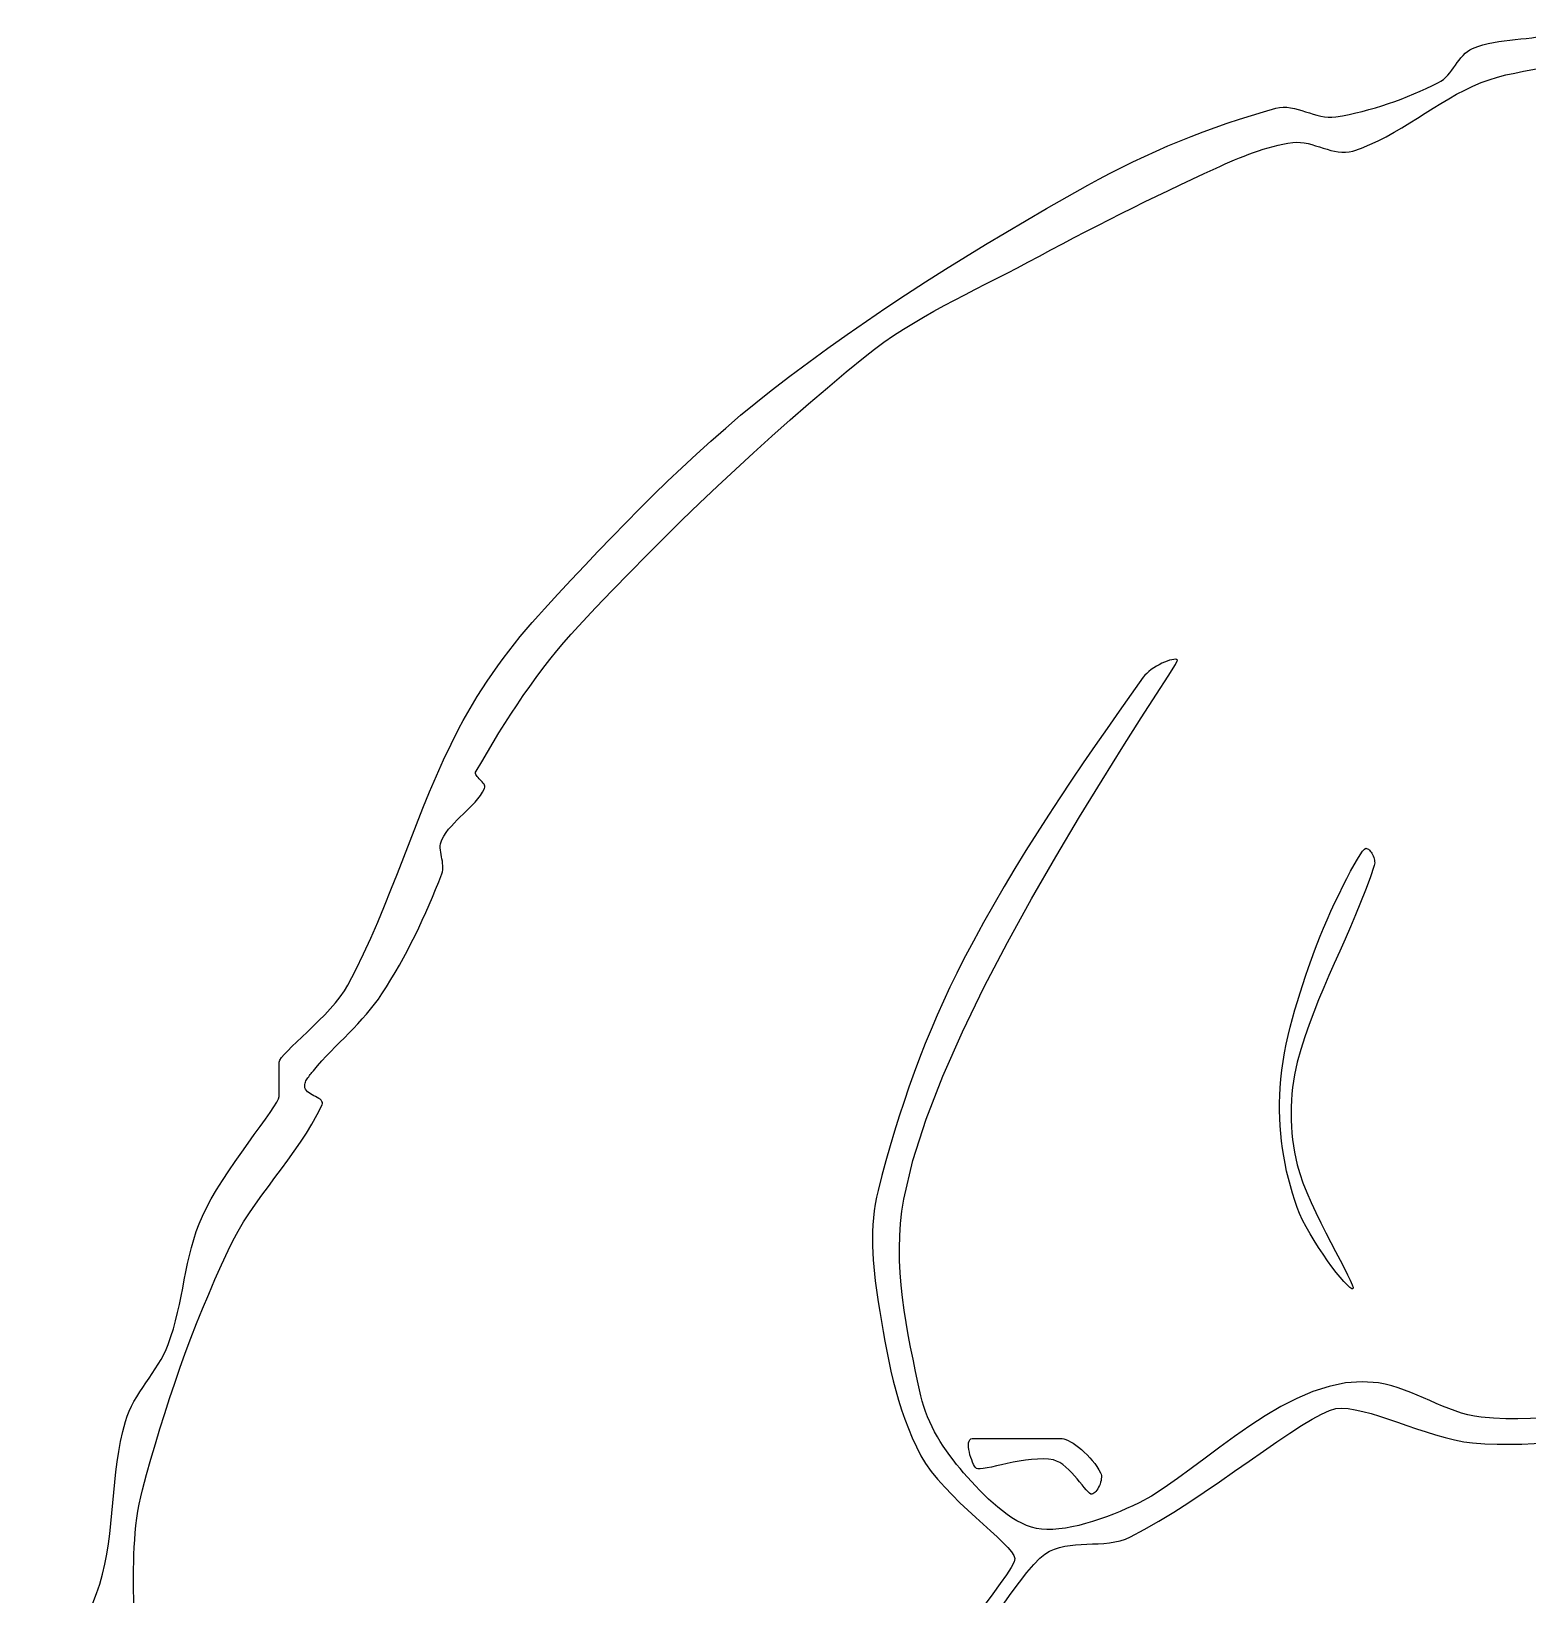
# Model space of a CAD drawing. Extents: x 4 to 678, y 18 to 648.
# Drawn here: x 28 to 202.9, y 348.2 to 531 of the extents above; entities that cross this region are included whole.
import ezdxf

# ---------------------------------------------------------------- set-up
doc = ezdxf.new("R2010")
doc.units = 0
doc.layers.add('Poly', color=3, linetype='CONTINUOUS')

msp = doc.modelspace()

# ---------------------------------------------------------------- linework, layer by layer
at = {"layer": 'Poly'}
for points in [[(196.5, 529), (197.09, 529.23), (197.7, 529.42), (198.31, 529.58), (198.94, 529.7), (199.57, 529.81), (200.2, 529.89), (200.84, 529.97), (201.49, 530.03), (202.13, 530.1), (202.77, 530.17), (203.41, 530.25), (204.04, 530.35), (204.67, 530.47), (205.29, 530.61), (205.9, 530.79), (206.5, 531)], [(192.5, 525), (192.8, 525.18), (193.09, 525.38), (193.35, 525.62), (193.59, 525.88), (193.83, 526.15), (194.05, 526.44), (194.27, 526.74), (194.48, 527.04), (194.7, 527.34), (194.92, 527.63), (195.14, 527.91), (195.38, 528.18), (195.63, 528.43), (195.9, 528.65), (196.19, 528.84), (196.5, 529)], [(197.5, 525), (198.43, 525.34), (199.39, 525.63), (200.39, 525.89), (201.42, 526.12), (202.46, 526.33), (203.52, 526.53), (204.56, 526.71), (205.6, 526.89), (206.62, 527.08), (207.62, 527.27), (208.57, 527.48), (209.48, 527.71), (210.34, 527.97), (211.14, 528.27), (211.86, 528.61), (212.5, 529)], [(180.5, 521), (181.28, 521.13), (182.06, 521.28), (182.83, 521.45), (183.6, 521.64), (184.37, 521.84), (185.13, 522.06), (185.89, 522.29), (186.65, 522.54), (187.4, 522.8), (188.14, 523.08), (188.88, 523.37), (189.62, 523.67), (190.35, 523.99), (191.07, 524.31), (191.79, 524.65), (192.5, 525)], [(182.5, 517), (183.5, 517.35), (184.48, 517.75), (185.44, 518.2), (186.38, 518.68), (187.31, 519.19), (188.23, 519.73), (189.14, 520.29), (190.05, 520.86), (190.96, 521.43), (191.87, 522), (192.78, 522.56), (193.7, 523.1), (194.62, 523.63), (195.57, 524.12), (196.52, 524.58), (197.5, 525)], [(151.5, 513), (152.8, 513.72), (154.12, 514.41), (155.44, 515.09), (156.78, 515.74), (158.13, 516.38), (159.49, 516.99), (160.85, 517.59), (162.23, 518.16), (163.61, 518.71), (165.01, 519.25), (166.41, 519.76), (167.81, 520.25), (169.23, 520.72), (170.65, 521.17), (172.07, 521.59), (173.5, 522)], [(173.5, 522), (173.93, 522.09), (174.36, 522.12), (174.79, 522.11), (175.22, 522.06), (175.66, 521.97), (176.1, 521.86), (176.54, 521.73), (176.98, 521.6), (177.42, 521.46), (177.86, 521.32), (178.3, 521.2), (178.74, 521.09), (179.18, 521.01), (179.62, 520.96), (180.06, 520.96), (180.5, 521)], [(166.5, 515), (167.04, 515.24), (167.59, 515.49), (168.13, 515.73), (168.68, 515.96), (169.23, 516.19), (169.79, 516.42), (170.34, 516.63), (170.9, 516.84), (171.47, 517.04), (172.03, 517.22), (172.6, 517.39), (173.18, 517.55), (173.75, 517.69), (174.33, 517.81), (174.91, 517.92), (175.5, 518)], [(175.5, 518), (175.94, 518.03), (176.38, 518.01), (176.82, 517.96), (177.26, 517.87), (177.71, 517.75), (178.15, 517.62), (178.59, 517.48), (179.03, 517.34), (179.48, 517.2), (179.91, 517.08), (180.35, 516.97), (180.79, 516.9), (181.22, 516.85), (181.65, 516.85), (182.08, 516.9), (182.5, 517)], [(144.5, 504), (145.86, 504.73), (147.21, 505.45), (148.57, 506.17), (149.93, 506.88), (151.3, 507.59), (152.67, 508.29), (154.03, 508.99), (155.41, 509.69), (156.78, 510.38), (158.16, 511.06), (159.54, 511.73), (160.93, 512.4), (162.31, 513.06), (163.71, 513.72), (165.1, 514.36), (166.5, 515)], [(114.5, 489), (116.69, 490.68), (118.89, 492.33), (121.12, 493.96), (123.37, 495.55), (125.63, 497.13), (127.92, 498.67), (130.22, 500.2), (132.54, 501.7), (134.87, 503.18), (137.21, 504.64), (139.57, 506.07), (141.94, 507.49), (144.31, 508.89), (146.7, 510.28), (149.1, 511.65), (151.5, 513)], [(125.5, 493), (126.58, 493.84), (127.68, 494.65), (128.81, 495.43), (129.96, 496.17), (131.13, 496.89), (132.31, 497.59), (133.51, 498.27), (134.71, 498.93), (135.93, 499.58), (137.15, 500.21), (138.38, 500.84), (139.61, 501.47), (140.84, 502.09), (142.07, 502.72), (143.29, 503.36), (144.5, 504)], [(92, 461.5), (93.97, 463.59), (95.96, 465.67), (97.96, 467.73), (99.98, 469.78), (102.02, 471.82), (104.07, 473.84), (106.13, 475.84), (108.22, 477.83), (110.31, 479.79), (112.43, 481.74), (114.56, 483.67), (116.71, 485.58), (118.88, 487.47), (121.07, 489.34), (123.28, 491.18), (125.5, 493)], [(88, 463.5), (89.56, 465.19), (91.13, 466.87), (92.71, 468.55), (94.29, 470.22), (95.89, 471.89), (97.49, 473.54), (99.11, 475.18), (100.74, 476.8), (102.39, 478.41), (104.06, 479.99), (105.75, 481.56), (107.45, 483.1), (109.18, 484.62), (110.93, 486.11), (112.7, 487.57), (114.5, 489)], [(78, 449.5), (78.51, 450.45), (79.03, 451.39), (79.58, 452.32), (80.14, 453.24), (80.71, 454.15), (81.31, 455.05), (81.91, 455.94), (82.54, 456.83), (83.17, 457.7), (83.83, 458.56), (84.49, 459.41), (85.17, 460.25), (85.86, 461.08), (86.56, 461.9), (87.28, 462.7), (88, 463.5)], [(80, 444.5), (80.66, 445.62), (81.32, 446.75), (81.99, 447.86), (82.67, 448.98), (83.37, 450.08), (84.07, 451.18), (84.79, 452.27), (85.52, 453.35), (86.27, 454.42), (87.03, 455.48), (87.81, 456.52), (88.61, 457.55), (89.43, 458.57), (90.26, 459.56), (91.12, 460.54), (92, 461.5)], [(130, 394.5), (131.07, 399.02), (132.62, 403.84), (134.58, 408.88), (136.86, 414.05), (139.4, 419.29), (142.11, 424.5), (144.92, 429.6), (147.76, 434.52), (150.53, 439.18), (153.18, 443.48), (155.62, 447.36), (157.77, 450.73), (159.56, 453.51), (160.91, 455.62), (161.75, 456.98), (162, 457.5)], [(162, 457.5), (161.9, 457.56), (161.75, 457.59), (161.56, 457.58), (161.33, 457.54), (161.07, 457.47), (160.79, 457.38), (160.49, 457.26), (160.18, 457.12), (159.86, 456.96), (159.54, 456.78), (159.23, 456.59), (158.93, 456.39), (158.66, 456.17), (158.4, 455.95), (158.18, 455.73), (158, 455.5)], [(158, 455.5), (156.58, 453.51), (155.17, 451.51), (153.76, 449.51), (152.36, 447.5), (150.98, 445.48), (149.6, 443.45), (148.24, 441.41), (146.9, 439.37), (145.58, 437.31), (144.28, 435.23), (143, 433.15), (141.74, 431.05), (140.51, 428.94), (139.31, 426.81), (138.14, 424.66), (137, 422.5)], [(65, 419.5), (65.94, 421.31), (66.84, 423.15), (67.69, 425), (68.5, 426.88), (69.29, 428.76), (70.05, 430.66), (70.8, 432.57), (71.54, 434.48), (72.28, 436.39), (73.03, 438.29), (73.79, 440.19), (74.57, 442.09), (75.37, 443.97), (76.2, 445.83), (77.08, 447.68), (78, 449.5)], [(81, 442.5), (81.04, 442.63), (81.04, 442.75), (81, 442.88), (80.93, 443), (80.84, 443.13), (80.73, 443.26), (80.61, 443.38), (80.48, 443.51), (80.36, 443.63), (80.24, 443.76), (80.13, 443.88), (80.05, 444.01), (79.98, 444.13), (79.95, 444.26), (79.95, 444.38), (80, 444.5)], [(76, 436.5), (76.24, 436.93), (76.5, 437.33), (76.79, 437.72), (77.11, 438.09), (77.44, 438.45), (77.79, 438.81), (78.14, 439.16), (78.5, 439.5), (78.86, 439.84), (79.21, 440.19), (79.56, 440.55), (79.89, 440.91), (80.21, 441.28), (80.5, 441.67), (80.76, 442.07), (81, 442.5)], [(76, 432.5), (76.07, 432.74), (76.11, 432.98), (76.13, 433.23), (76.12, 433.48), (76.09, 433.74), (76.06, 434), (76.01, 434.26), (75.96, 434.52), (75.91, 434.78), (75.87, 435.04), (75.83, 435.29), (75.82, 435.55), (75.82, 435.79), (75.85, 436.04), (75.91, 436.27), (76, 436.5)], [(178, 423.5), (178.31, 424.33), (178.67, 425.22), (179.06, 426.17), (179.49, 427.15), (179.94, 428.15), (180.4, 429.15), (180.88, 430.13), (181.34, 431.08), (181.8, 431.98), (182.24, 432.81), (182.65, 433.57), (183.03, 434.22), (183.36, 434.75), (183.64, 435.16), (183.85, 435.41), (184, 435.5)], [(184, 435.5), (184.11, 435.49), (184.22, 435.44), (184.33, 435.38), (184.44, 435.29), (184.54, 435.18), (184.63, 435.05), (184.72, 434.92), (184.81, 434.77), (184.88, 434.61), (184.94, 434.44), (184.99, 434.28), (185.02, 434.11), (185.04, 433.95), (185.05, 433.79), (185.03, 433.64), (185, 433.5)], [(185, 433.5), (184.51, 432.04), (183.98, 430.59), (183.41, 429.15), (182.82, 427.72), (182.21, 426.3), (181.59, 424.88), (180.96, 423.46), (180.33, 422.05), (179.7, 420.63), (179.09, 419.21), (178.49, 417.79), (177.92, 416.35), (177.38, 414.91), (176.87, 413.46), (176.41, 411.99), (176, 410.5)], [(69, 418.5), (69.53, 419.32), (70.04, 420.16), (70.54, 421), (71.03, 421.85), (71.51, 422.7), (71.97, 423.57), (72.42, 424.44), (72.86, 425.32), (73.29, 426.2), (73.71, 427.09), (74.11, 427.98), (74.51, 428.88), (74.9, 429.78), (75.27, 430.68), (75.64, 431.59), (76, 432.5)], [(137, 422.5), (136.19, 420.89), (135.4, 419.27), (134.64, 417.64), (133.91, 415.99), (133.2, 414.33), (132.51, 412.67), (131.85, 410.98), (131.22, 409.29), (130.61, 407.59), (130.03, 405.89), (129.46, 404.17), (128.92, 402.45), (128.41, 400.72), (127.92, 398.98), (127.45, 397.24), (127, 395.5)], [(174, 407.5), (174.08, 408.53), (174.2, 409.55), (174.35, 410.57), (174.52, 411.59), (174.72, 412.6), (174.94, 413.61), (175.18, 414.61), (175.44, 415.62), (175.72, 416.61), (176.02, 417.61), (176.33, 418.6), (176.65, 419.59), (176.98, 420.57), (177.31, 421.55), (177.65, 422.53), (178, 423.5)], [(57, 410.5), (57.07, 410.73), (57.27, 411.03), (57.58, 411.4), (57.98, 411.83), (58.47, 412.32), (59.03, 412.86), (59.64, 413.43), (60.29, 414.05), (60.96, 414.69), (61.63, 415.36), (62.3, 416.05), (62.95, 416.74), (63.56, 417.44), (64.11, 418.14), (64.6, 418.83), (65, 419.5)], [(61, 409.5), (61.48, 410.08), (61.98, 410.64), (62.49, 411.2), (63.01, 411.74), (63.54, 412.29), (64.07, 412.83), (64.6, 413.36), (65.13, 413.9), (65.66, 414.45), (66.18, 414.99), (66.68, 415.55), (67.18, 416.11), (67.67, 416.69), (68.13, 417.28), (68.58, 417.88), (69, 418.5)], [(57, 406.5), (57, 406.54), (57, 406.67), (57, 406.87), (57, 407.12), (57, 407.43), (57, 407.77), (57, 408.13), (57, 408.5), (57, 408.87), (57, 409.23), (57, 409.57), (57, 409.88), (57, 410.13), (57, 410.33), (57, 410.46), (57, 410.5)], [(60, 407.5), (59.98, 407.64), (59.97, 407.77), (59.98, 407.9), (60.01, 408.04), (60.06, 408.17), (60.11, 408.3), (60.18, 408.43), (60.26, 408.55), (60.34, 408.68), (60.43, 408.8), (60.52, 408.93), (60.62, 409.05), (60.72, 409.16), (60.81, 409.28), (60.91, 409.39), (61, 409.5)], [(176, 410.5), (175.83, 409.77), (175.67, 409.03), (175.55, 408.29), (175.45, 407.54), (175.37, 406.78), (175.31, 406.03), (175.28, 405.27), (175.27, 404.5), (175.28, 403.74), (175.32, 402.98), (175.38, 402.22), (175.46, 401.47), (175.56, 400.72), (175.69, 399.97), (175.83, 399.23), (176, 398.5)], [(48, 392.5), (48.48, 393.48), (49.04, 394.51), (49.67, 395.59), (50.36, 396.68), (51.09, 397.79), (51.84, 398.89), (52.6, 399.97), (53.35, 401.02), (54.07, 402.03), (54.75, 402.97), (55.37, 403.83), (55.91, 404.6), (56.36, 405.27), (56.71, 405.82), (56.92, 406.23), (57, 406.5)], [(62, 405.5), (62.05, 405.65), (62.04, 405.79), (61.98, 405.92), (61.89, 406.04), (61.76, 406.16), (61.6, 406.27), (61.43, 406.37), (61.24, 406.48), (61.04, 406.58), (60.84, 406.69), (60.65, 406.8), (60.47, 406.92), (60.3, 407.05), (60.17, 407.19), (60.06, 407.34), (60, 407.5)], [(176, 393.5), (175.71, 394.34), (175.44, 395.18), (175.19, 396.04), (174.97, 396.9), (174.76, 397.76), (174.58, 398.64), (174.42, 399.52), (174.28, 400.4), (174.17, 401.28), (174.07, 402.17), (174, 403.06), (173.95, 403.95), (173.93, 404.84), (173.93, 405.73), (173.95, 406.62), (174, 407.5)], [(51, 388.5), (51.56, 389.63), (52.17, 390.74), (52.83, 391.82), (53.52, 392.88), (54.23, 393.92), (54.97, 394.96), (55.73, 395.98), (56.49, 397.01), (57.25, 398.03), (58, 399.05), (58.74, 400.09), (59.46, 401.13), (60.16, 402.19), (60.81, 403.27), (61.43, 404.37), (62, 405.5)], [(176, 398.5), (176.29, 397.49), (176.66, 396.41), (177.11, 395.28), (177.62, 394.1), (178.17, 392.92), (178.75, 391.73), (179.33, 390.56), (179.92, 389.43), (180.48, 388.36), (181, 387.36), (181.47, 386.45), (181.88, 385.66), (182.2, 385), (182.42, 384.49), (182.53, 384.15), (182.5, 384)], [(127, 395.5), (126.82, 394.71), (126.67, 393.91), (126.55, 393.11), (126.46, 392.3), (126.4, 391.48), (126.36, 390.67), (126.34, 389.85), (126.35, 389.03), (126.37, 388.21), (126.42, 387.38), (126.48, 386.56), (126.56, 385.74), (126.65, 384.93), (126.76, 384.11), (126.87, 383.3), (127, 382.5)], [(132, 371.5), (131.69, 372.91), (131.38, 374.34), (131.08, 375.77), (130.8, 377.2), (130.53, 378.64), (130.28, 380.09), (130.05, 381.53), (129.86, 382.98), (129.7, 384.43), (129.58, 385.88), (129.51, 387.33), (129.49, 388.77), (129.52, 390.21), (129.62, 391.65), (129.77, 393.08), (130, 394.5)], [(182.5, 384), (182.36, 384.02), (182.13, 384.18), (181.82, 384.46), (181.45, 384.86), (181.03, 385.35), (180.56, 385.93), (180.06, 386.58), (179.55, 387.29), (179.02, 388.04), (178.49, 388.83), (177.98, 389.64), (177.49, 390.45), (177.04, 391.26), (176.63, 392.04), (176.28, 392.8), (176, 393.5)], [(44, 377.5), (44.32, 378.42), (44.61, 379.34), (44.86, 380.28), (45.09, 381.22), (45.31, 382.17), (45.51, 383.13), (45.7, 384.09), (45.89, 385.05), (46.08, 386), (46.28, 386.96), (46.5, 387.9), (46.74, 388.85), (47, 389.78), (47.29, 390.7), (47.63, 391.61), (48, 392.5)], [(41, 360.5), (41.48, 362.29), (41.99, 364.09), (42.51, 365.87), (43.04, 367.65), (43.6, 369.43), (44.17, 371.2), (44.77, 372.97), (45.38, 374.72), (46.01, 376.48), (46.66, 378.22), (47.33, 379.96), (48.03, 381.68), (48.74, 383.4), (49.47, 385.11), (50.22, 386.81), (51, 388.5)], [(127, 382.5), (127.19, 381.35), (127.38, 380.19), (127.58, 379.03), (127.79, 377.87), (128.01, 376.71), (128.25, 375.55), (128.5, 374.4), (128.77, 373.26), (129.07, 372.12), (129.39, 370.99), (129.74, 369.87), (130.12, 368.77), (130.54, 367.67), (130.98, 366.6), (131.47, 365.54), (132, 364.5)], [(39, 368.5), (39.2, 369.11), (39.44, 369.7), (39.71, 370.28), (40.01, 370.85), (40.33, 371.4), (40.68, 371.95), (41.04, 372.49), (41.4, 373.03), (41.77, 373.57), (42.14, 374.11), (42.5, 374.65), (42.84, 375.2), (43.17, 375.76), (43.48, 376.33), (43.76, 376.91), (44, 377.5)], [(185.5, 373), (183.57, 373.14), (181.64, 373), (179.73, 372.6), (177.83, 371.99), (175.94, 371.19), (174.08, 370.24), (172.25, 369.16), (170.44, 367.99), (168.67, 366.75), (166.93, 365.49), (165.24, 364.22), (163.59, 362.99), (161.98, 361.82), (160.43, 360.74), (158.94, 359.79), (157.5, 359)], [(197.5, 369), (196.72, 369.12), (195.95, 369.28), (195.19, 369.49), (194.44, 369.74), (193.7, 370.01), (192.96, 370.31), (192.23, 370.62), (191.49, 370.94), (190.76, 371.27), (190.02, 371.59), (189.29, 371.89), (188.55, 372.18), (187.8, 372.44), (187.04, 372.67), (186.28, 372.86), (185.5, 373)], [(137, 362.5), (136.58, 362.99), (136.17, 363.49), (135.76, 364), (135.37, 364.53), (134.99, 365.06), (134.62, 365.6), (134.27, 366.15), (133.93, 366.71), (133.61, 367.28), (133.31, 367.86), (133.03, 368.45), (132.77, 369.04), (132.54, 369.65), (132.33, 370.26), (132.15, 370.87), (132, 371.5)], [(156.5, 355), (158.12, 355.86), (159.81, 356.83), (161.56, 357.9), (163.33, 359.05), (165.12, 360.24), (166.9, 361.46), (168.66, 362.68), (170.38, 363.88), (172.04, 365.04), (173.63, 366.13), (175.12, 367.13), (176.49, 368.02), (177.74, 368.78), (178.83, 369.37), (179.76, 369.79), (180.5, 370)], [(180.5, 370), (181.18, 370.05), (181.94, 370.01), (182.78, 369.88), (183.67, 369.68), (184.62, 369.42), (185.62, 369.12), (186.66, 368.78), (187.73, 368.41), (188.82, 368.03), (189.94, 367.65), (191.05, 367.29), (192.17, 366.94), (193.29, 366.62), (194.38, 366.36), (195.46, 366.14), (196.5, 366)], [(220.5, 369), (219.08, 369.22), (217.66, 369.36), (216.23, 369.44), (214.8, 369.46), (213.36, 369.44), (211.92, 369.38), (210.47, 369.29), (209.03, 369.19), (207.58, 369.08), (206.14, 368.98), (204.69, 368.89), (203.25, 368.83), (201.8, 368.8), (200.37, 368.81), (198.93, 368.87), (197.5, 369)], [(36, 349.5), (36.32, 350.66), (36.59, 351.82), (36.82, 353), (37.01, 354.19), (37.17, 355.38), (37.31, 356.58), (37.43, 357.78), (37.54, 358.99), (37.65, 360.19), (37.77, 361.4), (37.9, 362.6), (38.05, 363.79), (38.23, 364.98), (38.44, 366.17), (38.7, 367.34), (39, 368.5)], [(138.5, 363), (138.39, 363.11), (138.28, 363.27), (138.16, 363.48), (138.05, 363.73), (137.94, 364), (137.83, 364.3), (137.74, 364.6), (137.67, 364.91), (137.61, 365.22), (137.57, 365.51), (137.56, 365.78), (137.58, 366.01), (137.63, 366.21), (137.71, 366.37), (137.83, 366.47), (138, 366.5)], [(138, 366.5), (138.12, 366.5), (138.45, 366.5), (138.97, 366.5), (139.64, 366.5), (140.44, 366.5), (141.32, 366.5), (142.27, 366.5), (143.25, 366.5), (144.23, 366.5), (145.18, 366.5), (146.06, 366.5), (146.86, 366.5), (147.53, 366.5), (148.05, 366.5), (148.38, 366.5), (148.5, 366.5)], [(148.5, 366.5), (148.7, 366.48), (148.94, 366.41), (149.21, 366.29), (149.49, 366.14), (149.8, 365.95), (150.11, 365.73), (150.44, 365.49), (150.77, 365.21), (151.1, 364.91), (151.42, 364.6), (151.74, 364.27), (152.04, 363.93), (152.32, 363.57), (152.58, 363.22), (152.8, 362.86), (153, 362.5)], [(196.5, 366), (197.93, 365.89), (199.37, 365.83), (200.81, 365.83), (202.25, 365.86), (203.7, 365.93), (205.14, 366.02), (206.59, 366.12), (208.03, 366.22), (209.48, 366.32), (210.92, 366.4), (212.36, 366.45), (213.8, 366.47), (215.23, 366.45), (216.66, 366.36), (218.08, 366.22), (219.5, 366)], [(132, 364.5), (132.54, 363.59), (133.2, 362.67), (133.95, 361.75), (134.78, 360.82), (135.66, 359.91), (136.57, 359.01), (137.49, 358.14), (138.41, 357.29), (139.29, 356.48), (140.13, 355.72), (140.9, 355.01), (141.58, 354.36), (142.15, 353.78), (142.59, 353.27), (142.88, 352.84), (143, 352.5)], [(147.5, 364), (146.92, 364.09), (146.29, 364.13), (145.62, 364.11), (144.93, 364.06), (144.22, 363.97), (143.5, 363.86), (142.8, 363.73), (142.1, 363.58), (141.44, 363.44), (140.82, 363.3), (140.24, 363.17), (139.73, 363.07), (139.29, 362.99), (138.93, 362.95), (138.66, 362.95), (138.5, 363)], [(152, 360), (151.88, 360.02), (151.72, 360.12), (151.54, 360.28), (151.33, 360.51), (151.1, 360.78), (150.84, 361.09), (150.56, 361.43), (150.27, 361.79), (149.96, 362.15), (149.63, 362.51), (149.3, 362.85), (148.95, 363.17), (148.59, 363.46), (148.23, 363.7), (147.87, 363.88), (147.5, 364)], [(145.5, 356), (144.93, 356.15), (144.36, 356.35), (143.79, 356.6), (143.22, 356.9), (142.65, 357.24), (142.09, 357.62), (141.54, 358.04), (140.99, 358.48), (140.45, 358.94), (139.92, 359.43), (139.4, 359.93), (138.89, 360.44), (138.39, 360.96), (137.91, 361.47), (137.45, 361.99), (137, 362.5)], [(153, 362.5), (153.06, 362.34), (153.1, 362.17), (153.11, 361.98), (153.09, 361.79), (153.06, 361.59), (153.01, 361.39), (152.94, 361.19), (152.87, 361), (152.77, 360.81), (152.67, 360.64), (152.57, 360.48), (152.45, 360.33), (152.34, 360.21), (152.22, 360.11), (152.11, 360.04), (152, 360)], [(40, 347), (39.99, 347.85), (39.97, 348.7), (39.96, 349.55), (39.96, 350.4), (39.96, 351.25), (39.98, 352.1), (40, 352.95), (40.04, 353.8), (40.09, 354.65), (40.16, 355.5), (40.24, 356.34), (40.35, 357.18), (40.47, 358.02), (40.62, 358.85), (40.8, 359.68), (41, 360.5)], [(157.5, 359), (156.79, 358.66), (156.05, 358.32), (155.28, 357.98), (154.5, 357.66), (153.7, 357.36), (152.88, 357.07), (152.07, 356.81), (151.26, 356.57), (150.45, 356.36), (149.66, 356.19), (148.89, 356.05), (148.14, 355.94), (147.42, 355.89), (146.74, 355.87), (146.1, 355.91), (145.5, 356)], [(146.5, 353), (147.04, 353.33), (147.61, 353.58), (148.2, 353.77), (148.81, 353.92), (149.44, 354.02), (150.09, 354.08), (150.74, 354.13), (151.41, 354.16), (152.07, 354.18), (152.74, 354.21), (153.4, 354.25), (154.05, 354.32), (154.69, 354.42), (155.31, 354.56), (155.92, 354.75), (156.5, 355)], [(132, 329.5), (132.66, 331.16), (133.43, 332.91), (134.3, 334.7), (135.23, 336.54), (136.23, 338.38), (137.27, 340.21), (138.34, 342.01), (139.41, 343.76), (140.49, 345.42), (141.54, 346.99), (142.55, 348.43), (143.51, 349.72), (144.4, 350.85), (145.21, 351.79), (145.91, 352.51), (146.5, 353)], [(143, 352.5), (142.9, 352.09), (142.56, 351.44), (142.01, 350.59), (141.28, 349.55), (140.4, 348.35), (139.4, 347.01), (138.31, 345.55), (137.15, 343.98), (135.96, 342.34), (134.75, 340.64), (133.57, 338.91), (132.44, 337.17), (131.39, 335.43), (130.45, 333.73), (129.64, 332.08), (129, 330.5)], [(28, 332.5), (28.28, 333.43), (28.63, 334.39), (29.05, 335.38), (29.53, 336.38), (30.05, 337.41), (30.61, 338.46), (31.19, 339.52), (31.79, 340.59), (32.4, 341.68), (33, 342.78), (33.59, 343.89), (34.16, 345.01), (34.69, 346.13), (35.18, 347.25), (35.62, 348.38), (36, 349.5)]]:
    msp.add_lwpolyline(points, dxfattribs=at)

doc.saveas('drawing.dxf')
